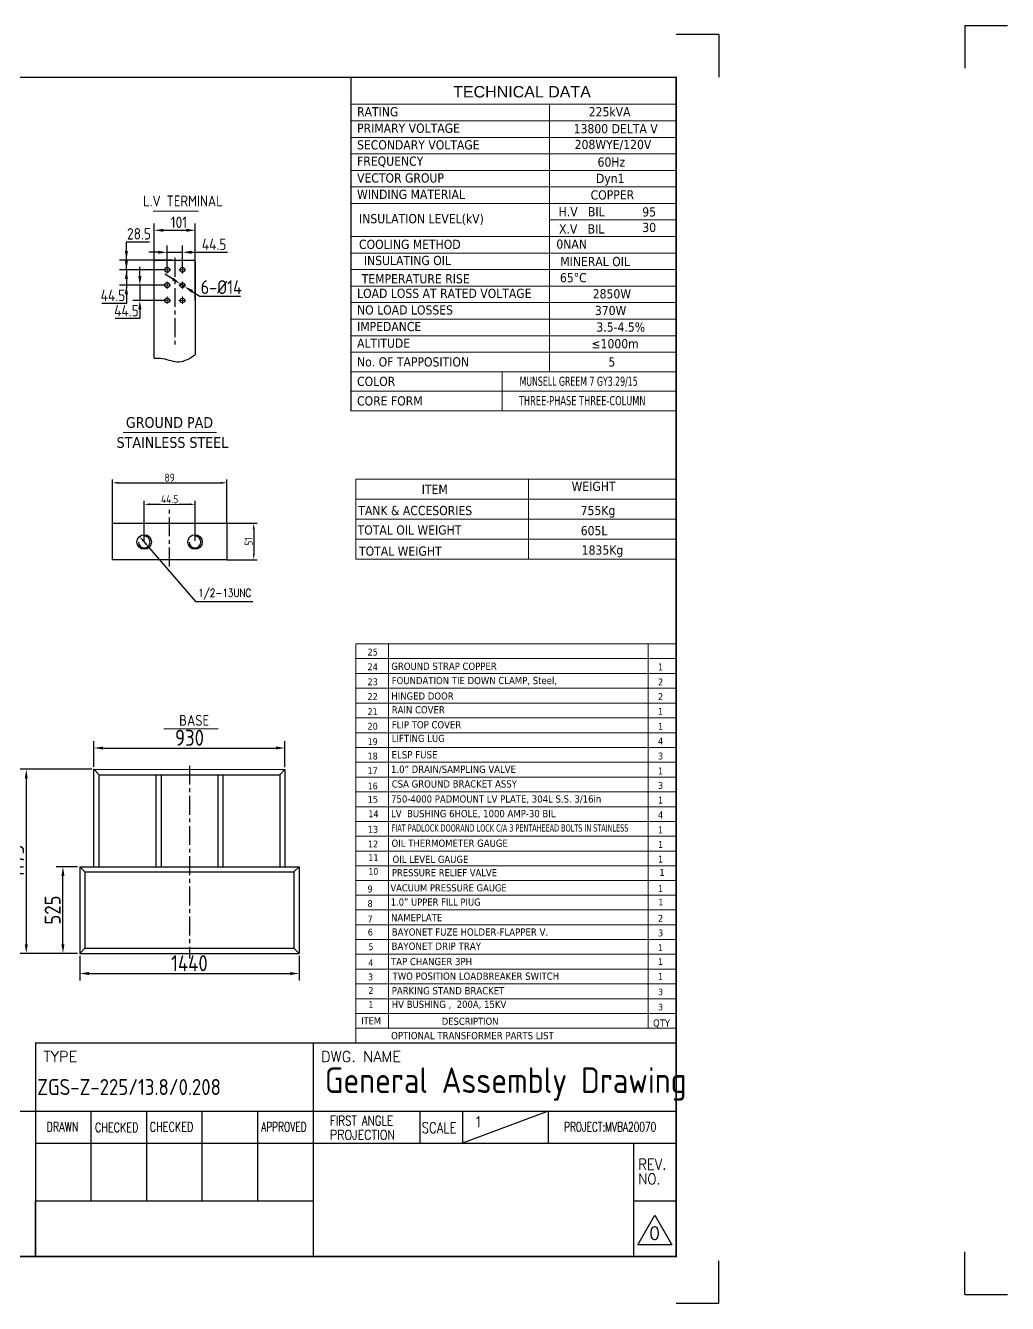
# Model space of a CAD drawing. Header units: millimetres. Extents: x 70841 to 133731, y -170061 to -164340.
# Drawn here: x 94092 to 98387, y -169983 to -164394 of the extents above; entities that cross this region are included whole.
import ezdxf
from ezdxf.enums import TextEntityAlignment as Align

# ---------------------------------------------------------------- set-up
doc = ezdxf.new("R2010")
doc.units = ezdxf.units.MM
doc.header["$LTSCALE"] = 13
for name, pattern in [('CENTER', [50.8, 31.75, -6.35, 6.35, -6.35]), ('CENTERX2', [101.6, 63.5, -12.7, 12.7, -12.7]), ('点画线', [18, 12, -2, 2, -2])]:
    doc.linetypes.add(name, pattern=pattern)
doc.layers.get('0').update_dxf_attribs({"color": 1, "linetype": 'CENTER'})
for name, color, linetype in [('1', 4, 'Continuous'), ('2', 3, 'Continuous'), ('6文字层', 3, 'Continuous'), ('粗实线', 4, 'Continuous')]:
    doc.layers.add(name, color=color, linetype=linetype)
doc.layers.add('paper', color=254, linetype='Continuous', plot=False)
doc.layers.add('中心线层', color=1, linetype='点画线', lineweight=18, true_color=0xff0000)
doc.layers.add('标注、文本', color=3, linetype='Continuous', lineweight=25)
doc.layers.add('铁心', color=3, linetype='Continuous', lineweight=0)
doc.styles.add('PDF Arial', font='arial.ttf')
doc.styles.add('ROMANS', font='romans.shx', dxfattribs={"bigfont": 'whgtxt.shx'})
doc.styles.get("Standard").update_dxf_attribs({"font": 'gbenor.shx', "bigfont": 'gbcbig.shx'})
doc.styles.add('Tahoma$001', font='tahoma.ttf', dxfattribs={"height": 2.159784})
doc.styles.add('Tahoma_txtstyle_28.05_0_0', font='tahoma.ttf')
doc.styles.add('Tahoma_txtstyle_28.49_0_0', font='tahoma.ttf')
doc.styles.add('Tahoma_txtstyle_28.73_0_0', font='tahoma.ttf')
doc.styles.add('Tahoma_txtstyle_28.76_0_0', font='tahoma.ttf')
doc.styles.add('Tahoma_txtstyle_28.82_0_0', font='tahoma.ttf')
doc.styles.add('Tahoma_txtstyle_28.87_0_0', font='tahoma.ttf')
doc.styles.add('Tahoma_txtstyle_28.88_0_0', font='tahoma.ttf')
doc.styles.add('Tahoma_txtstyle_30.00_0_0', font='tahoma.ttf')
doc.styles.add('Tahoma_txtstyle_30.40_0_0', font='tahoma.ttf')
doc.styles.add('Tahoma_txtstyle_30.54_0_0', font='tahoma.ttf')
doc.dimstyles.new('1-15', dxfattribs={"dimscale": 20, "dimtxt": 3.5, "dimasz": 2, "dimexe": 1.5, "dimexo": 0.5, "dimgap": 0.5, "dimtad": 1, "dimtoh": 1, "dimdec": 1, "dimdsep": 46, "dimtxsty": 'Standard', "dimcen": 2.5, "dimclrd": 3, "dimclre": 3, "dimclrt": 3, "dimadec": 0, "dimazin": 2, "dimtfac": 1, "dimtdec": 1, "dimtmove": 0, "dimatfit": 2, "dimfxl": 1, "dimarcsym": 0})
doc.dimstyles.new('丁晓菲', dxfattribs={"dimscale": 10, "dimtxt": 3.5, "dimasz": 2.5, "dimexe": 1.5, "dimexo": 0, "dimgap": 0.5, "dimtad": 1, "dimtoh": 1, "dimtxsty": 'Standard', "dimcen": 2.5, "dimclrd": 3, "dimclre": 3, "dimclrt": 2, "dimadec": 0, "dimazin": 0, "dimtfac": 1, "dimtmove": 0, "dimatfit": 2, "dimfxl": 1.5, "dimarcsym": 0})

# ---------------------------------------------------------------- blocks, each defined once
blk = doc.blocks.new('*D1585')
at = {"layer": 'Defpoints', "color": 0, "transparency": 16777216}
for p in [(94834.3, -165289.1), (94654.3, -165619.1), (94834.3, -165605.4)]:
    blk.add_point(p, dxfattribs=at)
at = {"layer": '标注、文本', "color": 3, "lineweight": -2, "transparency": 16777216}
for p, q in [((94654.3, -165609.1), (94654.3, -165259.1)), ((94834.3, -165595.4), (94834.3, -165259.1)), ((94694.3, -165289.1), (94794.3, -165289.1))]:
    blk.add_line(p, q, dxfattribs=at)
at = {"layer": '标注、文本', "color": 3, "transparency": 16777216}
for points in [[(94694.3, -165282.4), (94694.3, -165295.8), (94654.3, -165289.1)], [(94794.3, -165282.4), (94794.3, -165295.8), (94834.3, -165289.1)]]:
    blk.add_solid(points, dxfattribs=at)
at = {"layer": '标注、文本', "color": 3, "transparency": 16777216, "insert": (94762.5, -165254.1), "char_height": 50, "attachment_point": 5}
blk.add_mtext('101', dxfattribs=at)
blk = doc.blocks.new('*D1586')
at = {"layer": 'Defpoints', "color": 0, "transparency": 16777216}
for p in [(94532.9, -165419.4), (94744.4, -165419.4), (94711, -165462.2)]:
    blk.add_point(p, dxfattribs=at)
at = {"layer": '标注、文本', "color": 3, "lineweight": -2, "transparency": 16777216}
for p, q in [((94532.9, -165379.4), (94532.9, -165339.4)), ((94532.9, -165339.4), (94633.2, -165339.4)), ((94734.4, -165419.4), (94502.9, -165419.4)), ((94532.9, -165462.2), (94532.9, -165419.4)), ((94701, -165462.2), (94502.9, -165462.2)), ((94532.9, -165502.2), (94532.9, -165542.2))]:
    blk.add_line(p, q, dxfattribs=at)
at = {"layer": '标注、文本', "color": 3, "transparency": 16777216}
for points in [[(94526.2, -165379.4), (94539.6, -165379.4), (94532.9, -165419.4)], [(94526.2, -165502.2), (94539.6, -165502.2), (94532.9, -165462.2)]]:
    blk.add_solid(points, dxfattribs=at)
at = {"layer": '标注、文本', "color": 3, "transparency": 16777216, "insert": (94588, -165304.4), "char_height": 50, "attachment_point": 5}
blk.add_mtext('28.5', dxfattribs=at)
blk = doc.blocks.new('*D1587')
at = {"layer": 'Defpoints', "color": 0, "transparency": 16777216}
for p in [(94777.7, -165385.3), (94711, -165462.2), (94777.7, -165462.2)]:
    blk.add_point(p, dxfattribs=at)
at = {"layer": '标注、文本', "color": 3, "lineweight": -2, "transparency": 16777216}
for p, q in [((94671, -165385.3), (94631, -165385.3)), ((94711, -165452.2), (94711, -165355.3)), ((94711, -165385.3), (94777.7, -165385.3)), ((94777.7, -165452.2), (94777.7, -165355.3)), ((94817.7, -165385.3), (94975.3, -165385.3))]:
    blk.add_line(p, q, dxfattribs=at)
at = {"layer": '标注、文本', "color": 3, "transparency": 16777216}
for points in [[(94671, -165378.6), (94671, -165391.9), (94711, -165385.3)], [(94817.7, -165378.6), (94817.7, -165391.9), (94777.7, -165385.3)]]:
    blk.add_solid(points, dxfattribs=at)
at = {"layer": '标注、文本', "color": 3, "transparency": 16777216, "insert": (94916.5, -165350.3), "char_height": 50, "attachment_point": 5}
blk.add_mtext('44.5', dxfattribs=at)
blk = doc.blocks.new('*D1588')
at = {"layer": 'Defpoints', "color": 0, "transparency": 16777216}
for p in [(94711, -165462.2), (94532.9, -165528.9), (94700.5, -165528.9)]:
    blk.add_point(p, dxfattribs=at)
at = {"layer": '标注、文本', "color": 3, "lineweight": -2, "transparency": 16777216}
for p, q in [((94532.9, -165422.2), (94532.9, -165382.2)), ((94701, -165462.2), (94502.9, -165462.2)), ((94532.9, -165462.2), (94532.9, -165528.9)), ((94690.5, -165528.9), (94502.9, -165528.9)), ((94532.9, -165608.9), (94425.3, -165608.9)), ((94532.9, -165568.9), (94532.9, -165608.9))]:
    blk.add_line(p, q, dxfattribs=at)
at = {"layer": '标注、文本', "color": 3, "transparency": 16777216}
for points in [[(94526.2, -165422.2), (94539.6, -165422.2), (94532.9, -165462.2)], [(94526.2, -165568.9), (94539.6, -165568.9), (94532.9, -165528.9)]]:
    blk.add_solid(points, dxfattribs=at)
at = {"layer": '标注、文本', "color": 3, "transparency": 16777216, "insert": (94474.1, -165573.9), "char_height": 50, "attachment_point": 5}
blk.add_mtext('44.5 ', dxfattribs=at)
blk = doc.blocks.new('*D1614')
at = {"layer": 'Defpoints', "color": 0, "transparency": 16777216}
for p in [(95226.6, -167553.7), (94391, -167646.6), (95226.6, -167647.8)]:
    blk.add_point(p, dxfattribs=at)
at = {"layer": '标注、文本', "color": 3, "lineweight": -2, "transparency": 16777216}
for p, q in [((94391, -167636.6), (94391, -167523.7)), ((94431, -167553.7), (95186.6, -167553.7)), ((95226.6, -167637.8), (95226.6, -167523.7))]:
    blk.add_line(p, q, dxfattribs=at)
at = {"layer": '标注、文本', "color": 3, "transparency": 16777216}
for points in [[(94431, -167547), (94431, -167560.4), (94391, -167553.7)], [(95186.6, -167547), (95186.6, -167560.4), (95226.6, -167553.7)]]:
    blk.add_solid(points, dxfattribs=at)
at = {"layer": '标注、文本', "color": 3, "transparency": 16777216, "insert": (94808.8, -167508.7), "char_height": 70, "width": 120.189, "attachment_point": 5}
blk.add_mtext('930', dxfattribs=at)
blk = doc.blocks.new('*D1615')
at = {"layer": 'Defpoints', "color": 0, "transparency": 16777216}
for p in [(94391, -167646.6), (94094.9, -168452.1), (94328.5, -168452.1)]:
    blk.add_point(p, dxfattribs=at)
at = {"layer": '标注、文本', "color": 3, "lineweight": -2, "transparency": 16777216}
for p, q in [((94381, -167646.6), (94064.9, -167646.6)), ((94094.9, -167686.6), (94094.9, -168412.1)), ((94318.5, -168452.1), (94064.9, -168452.1))]:
    blk.add_line(p, q, dxfattribs=at)
at = {"layer": '标注、文本', "color": 3, "transparency": 16777216}
for points in [[(94088.2, -167686.6), (94101.5, -167686.6), (94094.9, -167646.6)], [(94088.2, -168412.1), (94101.5, -168412.1), (94094.9, -168452.1)]]:
    blk.add_solid(points, dxfattribs=at)
at = {"layer": '标注、文本', "color": 3, "transparency": 16777216, "insert": (94049.9, -168049.3), "char_height": 70, "attachment_point": 5, "rotation": 90}
blk.add_mtext('1175', dxfattribs=at)
blk = doc.blocks.new('*D1616')
at = {"layer": 'Defpoints', "color": 0, "transparency": 16777216}
for p in [(94255.2, -168072.9), (94328.5, -168072.9), (94328.5, -168452.1)]:
    blk.add_point(p, dxfattribs=at)
at = {"layer": '标注、文本', "color": 3, "lineweight": -2, "transparency": 16777216}
for p, q in [((94318.5, -168072.9), (94225.2, -168072.9)), ((94255.2, -168412.1), (94255.2, -168112.9)), ((94318.5, -168452.1), (94225.2, -168452.1))]:
    blk.add_line(p, q, dxfattribs=at)
at = {"layer": '标注、文本', "color": 3, "transparency": 16777216}
for points in [[(94248.5, -168112.9), (94261.8, -168112.9), (94255.2, -168072.9)], [(94248.5, -168412.1), (94261.8, -168412.1), (94255.2, -168452.1)]]:
    blk.add_solid(points, dxfattribs=at)
at = {"layer": '标注、文本', "color": 3, "transparency": 16777216, "insert": (94210.2, -168262.5), "char_height": 70, "attachment_point": 5, "rotation": 90}
blk.add_mtext('525 ', dxfattribs=at)
blk = doc.blocks.new('*D1617')
at = {"layer": 'Defpoints', "color": 0, "transparency": 16777216}
for p in [(94328.5, -168452.1), (95288.5, -168452.1), (95288.5, -168540.1)]:
    blk.add_point(p, dxfattribs=at)
at = {"layer": '标注、文本', "color": 3, "lineweight": -2, "transparency": 16777216}
for p, q in [((94328.5, -168462.1), (94328.5, -168570.1)), ((95288.5, -168462.1), (95288.5, -168570.1)), ((94368.5, -168540.1), (95248.5, -168540.1))]:
    blk.add_line(p, q, dxfattribs=at)
at = {"layer": '标注、文本', "color": 3, "transparency": 16777216}
for points in [[(94368.5, -168533.4), (94368.5, -168546.7), (94328.5, -168540.1)], [(95248.5, -168533.4), (95248.5, -168546.7), (95288.5, -168540.1)]]:
    blk.add_solid(points, dxfattribs=at)
at = {"layer": '标注、文本', "color": 3, "transparency": 16777216, "insert": (94808.5, -168495.1), "char_height": 70, "attachment_point": 5}
blk.add_mtext('1440', dxfattribs=at)
blk = doc.blocks.new('*D1589')
at = {"layer": 'Defpoints', "color": 0, "transparency": 16777216}
for p in [(94768.8, -165523.5), (94786.5, -165534.8)]:
    blk.add_point(p, dxfattribs=at)
at = {"layer": '标注、文本', "color": 3, "lineweight": -2, "transparency": 16777216}
for p, q in [((94735, -165502), (94701.3, -165480.6)), ((94768.8, -165523.5), (94786.5, -165534.8)), ((94820.3, -165556.2), (94854.1, -165577.7)), ((94854.1, -165577.7), (95032, -165577.7))]:
    blk.add_line(p, q, dxfattribs=at)
at = {"layer": '标注、文本', "color": 3, "transparency": 16777216}
for points in [[(94738.6, -165496.4), (94731.5, -165507.7), (94768.8, -165523.5)], [(94823.9, -165550.6), (94816.7, -165561.8), (94786.5, -165534.8)]]:
    blk.add_solid(points, dxfattribs=at)
at = {"layer": '标注、文本', "color": 3, "transparency": 16777216, "insert": (94948, -165537.7), "char_height": 60, "attachment_point": 5}
blk.add_mtext('6-%%C14', dxfattribs=at)
blk = doc.blocks.new('*D1600')
at = {"layer": 'Defpoints', "color": 0, "transparency": 16777216}
for p in [(94711, -165528.9), (94591.7, -165595.5), (94711, -165595.5)]:
    blk.add_point(p, dxfattribs=at)
at = {"layer": '标注、文本', "color": 3, "lineweight": -2, "transparency": 16777216}
for p, q in [((94591.7, -165488.9), (94591.7, -165448.9)), ((94701, -165528.9), (94561.7, -165528.9)), ((94591.7, -165528.9), (94591.7, -165595.5)), ((94701, -165595.5), (94561.7, -165595.5)), ((94591.7, -165675.5), (94484.1, -165675.5)), ((94591.7, -165635.5), (94591.7, -165675.5))]:
    blk.add_line(p, q, dxfattribs=at)
at = {"layer": '标注、文本', "color": 3, "transparency": 16777216}
for points in [[(94585, -165488.9), (94598.3, -165488.9), (94591.7, -165528.9)], [(94585, -165635.5), (94598.3, -165635.5), (94591.7, -165595.5)]]:
    blk.add_solid(points, dxfattribs=at)
at = {"layer": '标注、文本', "color": 3, "transparency": 16777216, "insert": (94532.9, -165640.5), "char_height": 50, "attachment_point": 5}
blk.add_mtext('44.5', dxfattribs=at)
blk = doc.blocks.new('*D1590')
at = {"layer": 'Defpoints', "color": 0, "transparency": 16777216}
for p in [(94972, -166570.1), (94972, -166730.1), (95089.9, -166730.1)]:
    blk.add_point(p, dxfattribs=at)
at = {"layer": '标注、文本', "color": 3, "lineweight": -2, "transparency": 16777216}
for p, q in [((94972, -166570.1), (95104.9, -166570.1)), ((95089.9, -166595.1), (95089.9, -166705.1)), ((94972, -166730.1), (95104.9, -166730.1))]:
    blk.add_line(p, q, dxfattribs=at)
at = {"layer": '标注、文本', "color": 3, "transparency": 16777216}
for points in [[(95085.7, -166595.1), (95094, -166595.1), (95089.9, -166570.1)], [(95085.7, -166705.1), (95094, -166705.1), (95089.9, -166730.1)]]:
    blk.add_solid(points, dxfattribs=at)
at = {"layer": '标注、文本', "color": 2, "transparency": 16777216, "insert": (95067.4, -166650.1), "char_height": 35, "attachment_point": 5, "rotation": 90, "bg_fill": 3, "box_fill_scale": 1.1, "bg_fill_color": 256, "bg_fill_true_color": 13158600, "bg_fill_transparency": 0}
blk.add_mtext('51', dxfattribs=at)
blk = doc.blocks.new('*D1623')
at = {"layer": 'Defpoints', "color": 0, "transparency": 16777216}
for p in [(94590.1, -166628.6), (94631.6, -166676.6)]:
    blk.add_point(p, dxfattribs=at)
at = {"layer": '标注、文本', "color": 3, "lineweight": -2, "transparency": 16777216}
for p, q in [((94606.5, -166647.5), (94615.3, -166657.7)), ((94631.6, -166676.6), (94835.5, -166912.6)), ((94835.5, -166912.6), (95085.8, -166912.6))]:
    blk.add_line(p, q, dxfattribs=at)
at = {"layer": '标注、文本', "color": 3, "transparency": 16777216}
for points in [[(94609.6, -166644.8), (94603.3, -166650.2), (94590.1, -166628.6)], [(94618.4, -166655), (94612.1, -166660.4), (94631.6, -166676.6)]]:
    blk.add_solid(points, dxfattribs=at)
at = {"layer": '标注、文本', "color": 2, "transparency": 16777216, "insert": (94963.1, -166880.9), "char_height": 35, "attachment_point": 5, "bg_fill": 3, "box_fill_scale": 1.1, "bg_fill_color": 256, "bg_fill_true_color": 13158600, "bg_fill_transparency": 0}
blk.add_mtext('{\\Fromans,gbcbig|c134;\\W0.8;1/2-13UNC}', dxfattribs=at)
blk = doc.blocks.new('*D1591')
at = {"layer": 'Defpoints', "color": 0, "transparency": 16777216}
for p in [(94833.1, -166487.7), (94610.9, -166647.6), (94833.1, -166647.6)]:
    blk.add_point(p, dxfattribs=at)
at = {"layer": '标注、文本', "color": 3, "lineweight": -2, "transparency": 16777216}
for p, q in [((94610.9, -166647.6), (94610.9, -166472.7)), ((94635.9, -166487.7), (94808.1, -166487.7)), ((94833.1, -166647.6), (94833.1, -166472.7))]:
    blk.add_line(p, q, dxfattribs=at)
at = {"layer": '标注、文本', "color": 3, "transparency": 16777216}
for points in [[(94635.9, -166483.5), (94635.9, -166491.8), (94610.9, -166487.7)], [(94808.1, -166483.5), (94808.1, -166491.8), (94833.1, -166487.7)]]:
    blk.add_solid(points, dxfattribs=at)
at = {"layer": '标注、文本', "color": 2, "transparency": 16777216, "insert": (94722, -166465.2), "char_height": 35, "attachment_point": 5, "bg_fill": 3, "box_fill_scale": 1.1, "bg_fill_color": 256, "bg_fill_true_color": 13158600, "bg_fill_transparency": 0}
blk.add_mtext('44.5', dxfattribs=at)
blk = doc.blocks.new('*D1592')
at = {"layer": 'Defpoints', "color": 0, "transparency": 16777216}
for p in [(94972, -166393.6), (94472, -166570.1), (94972, -166570.1)]:
    blk.add_point(p, dxfattribs=at)
at = {"layer": '标注、文本', "color": 3, "lineweight": -2, "transparency": 16777216}
for p, q in [((94472, -166570.1), (94472, -166378.6)), ((94497, -166393.6), (94947, -166393.6)), ((94972, -166570.1), (94972, -166378.6))]:
    blk.add_line(p, q, dxfattribs=at)
at = {"layer": '标注、文本', "color": 3, "transparency": 16777216}
for points in [[(94497, -166389.4), (94497, -166397.8), (94472, -166393.6)], [(94947, -166389.4), (94947, -166397.8), (94972, -166393.6)]]:
    blk.add_solid(points, dxfattribs=at)
at = {"layer": '标注、文本', "color": 2, "transparency": 16777216, "insert": (94722, -166371.1), "char_height": 35, "attachment_point": 5, "bg_fill": 3, "box_fill_scale": 1.1, "bg_fill_color": 256, "bg_fill_true_color": 13158600, "bg_fill_transparency": 0}
blk.add_mtext('89', dxfattribs=at)

msp = doc.modelspace()

# ---------------------------------------------------------------- linework, layer by layer
at = {"layer": '1'}
for p, q in [((94654.287, -165847.944), (94654.308, -165425.417)), ((94660.308, -165419.417), (94828.308, -165419.417)), ((94834.308, -165425.417), (94834.283, -165833.146)), ((94471.99, -166730.106), (94471.99, -166570.106)), ((94471.99, -166570.106), (94971.99, -166570.106)), ((94971.99, -166570.106), (94971.99, -166730.106)), ((94971.99, -166730.106), (94471.99, -166730.106))]:
    msp.add_line(p, q, dxfattribs=at)
at = {"layer": '1', "color": 1, "linetype": 'CENTERX2', "lineweight": -3, "ltscale": 0.1}
for p, q in [((94744.373, -165409.46), (94744.301, -165804.164)), ((94721.99, -166759.436), (94721.99, -166510.672)), ((94808.51, -167630.976), (94808.51, -168474.677))]:
    msp.add_line(p, q, dxfattribs=at)
at = {"layer": '1', "const_width": 6.541}
msp.add_lwpolyline([(89761.822, -169777.647), (96937.822, -169777.647), (96937.822, -164619.897), (89761.822, -164619.897), (89761.822, -169777.647)], dxfattribs=at)
at = {"layer": '1'}
for centre, radius in [((94710.996, -165462.167), 10.5), ((94777.733, -165462.178), 10.5), ((94710.996, -165529.118), 10.5), ((94710.996, -165529.118), 10.5), ((94777.67, -165529.128), 10.5), ((94777.691, -165529.128), 10.5), ((94710.996, -165595.667), 10.5), ((94710.996, -165595.667), 10.5), ((94777.67, -165595.678), 10.5), ((94777.691, -165595.678), 10.5), ((94610.865, -166652.606), 31.75), ((94833.115, -166652.606), 31.75)]:
    msp.add_circle(centre, radius, dxfattribs=at)
for centre, start, end in [((94660.308, -165425.417), 90, 180), ((94828.308, -165425.417), 0, 90)]:
    msp.add_arc(centre, 6, start, end, dxfattribs=at)
at = {"layer": '2', "ltscale": 10}
msp.add_line((96937.822, -166377.064), (96937.822, -166727.011), dxfattribs=at)
at = {"layer": '2'}
for p, q in [((94134.697, -168843.272), (96937.822, -168843.272)), ((94134.697, -168843.272), (94134.697, -169777.647)), ((95349.385, -168843.272), (95349.385, -169777.647)), ((89761.822, -169142.272), (96937.822, -169142.272)), ((94377.635, -169142.272), (94377.635, -169534.106)), ((94620.572, -169142.272), (94620.572, -169534.106)), ((94863.51, -169142.272), (94863.51, -169534.106)), ((95106.447, -169142.272), (95106.447, -169534.106)), ((95816.572, -169142.272), (95816.572, -169282.428)), ((96377.197, -169142.272), (96003.447, -169282.428)), ((96003.447, -169142.272), (96003.447, -169282.428)), ((96377.197, -169142.272), (96377.197, -169282.428)), ((94134.697, -169282.428), (95349.385, -169282.428)), ((95349.385, -169282.428), (96937.822, -169282.428)), ((96750.947, -169282.428), (96750.947, -169777.647)), ((94134.697, -169534.106), (95349.385, -169534.106)), ((94134.697, -169777.043), (94134.697, -169534.106)), ((96750.947, -169534.106), (96937.822, -169534.106)), ((96769.635, -169726.232), (96844.385, -169596.761)), ((96844.385, -169596.761), (96919.135, -169726.232)), ((96919.135, -169726.232), (96769.635, -169726.232))]:
    msp.add_line(p, q, dxfattribs=at)
at = {"layer": '6文字层'}
for points in [[(95514.907, -164619.897), (96937.822, -164619.897)], [(95514.907, -164619.897), (95514.907, -166078.675)], [(96937.822, -164619.897), (96937.822, -165462.745)]]:
    msp.add_lwpolyline(points, dxfattribs=at)
at = {"layer": 'paper'}
for p, q in [((97124.697, -164433.022), (96937.822, -164433.022)), ((97124.697, -164433.022), (97124.697, -164619.897)), ((98200.054, -164393.563), (98200.054, -164580.438)), ((98200.054, -164393.563), (98386.929, -164393.563)), ((98200.054, -169943.751), (98200.054, -169756.876)), ((97124.697, -169983.209), (97124.697, -169796.334)), ((98200.054, -169943.751), (98386.929, -169943.751)), ((97124.697, -169983.209), (96937.822, -169983.209))]:
    msp.add_line(p, q, dxfattribs=at)
at = {"layer": '中心线层'}
for p, q in [((94710.996, -165446.048), (94710.996, -165477.884)), ((94777.738, -165446.059), (94777.728, -165477.895)), ((94695.497, -165462.167), (94726.496, -165462.167)), ((94793.232, -165462.182), (94762.233, -165462.173)), ((94695.497, -165528.917), (94726.496, -165528.917)), ((94710.996, -165512.798), (94710.996, -165544.634)), ((94793.212, -165528.932), (94762.212, -165528.923)), ((94777.717, -165512.809), (94777.707, -165544.645)), ((94695.497, -165595.466), (94726.496, -165595.466)), ((94710.996, -165579.348), (94710.996, -165611.184)), ((94793.212, -165595.482), (94762.212, -165595.472)), ((94777.717, -165579.358), (94777.707, -165611.194))]:
    msp.add_line(p, q, dxfattribs=at)
at = {"layer": '标注、文本', "color": 4, "lineweight": 30}
for p, q in [((94390.43, -168072.878), (94391.02, -167646.616)), ((94391.02, -167646.616), (95226.585, -167647.771)), ((94391.02, -167646.616), (94413.466, -167670.645)), ((94413.466, -168072.427), (94413.466, -167670.645)), ((94413.466, -167670.645), (95203.545, -167670.645)), ((94661.732, -167670.645), (94661.732, -168072.548)), ((94684.772, -167670.645), (94684.772, -168072.548)), ((94932.249, -167670.645), (94932.249, -168072.548)), ((94955.289, -167670.645), (94955.289, -168072.548)), ((95203.545, -167670.645), (95226.585, -167647.771)), ((95203.545, -167670.645), (95203.545, -168072.548)), ((95226.585, -167647.771), (95226.585, -168072.548)), ((94328.506, -168072.878), (95288.506, -168072.878)), ((94351.546, -168095.889), (94328.506, -168072.878)), ((95265.466, -168095.918), (95288.506, -168072.878)), ((94351.546, -168095.918), (94351.546, -168429.038)), ((94351.546, -168095.918), (95265.466, -168095.918)), ((94328.515, -168452.078), (94351.546, -168429.038)), ((95265.466, -168429.038), (95288.506, -168452.078))]:
    msp.add_line(p, q, dxfattribs=at)
at = {"layer": '标注、文本'}
msp.add_open_spline([(94654.287, -165847.944), (94666.531, -165848.12), (94703.336, -165848.651), (94765.874, -165877.302), (94811.134, -165848.088), (94834.287, -165833.143)], degree=3, knots=[0, 0, 0, 0, 73.60943979, 221.28127785, 375.94621417, 375.94621417, 375.94621417, 375.94621417], dxfattribs=at)
at = {"layer": '粗实线', "lineweight": 30}
for p, q in [((94328.506, -168072.878), (94328.506, -168452.078)), ((95288.506, -168072.878), (95288.506, -168452.078)), ((95265.466, -168095.918), (95265.466, -168429.038)), ((94328.515, -168452.078), (95288.506, -168452.078)), ((94351.546, -168429.038), (95265.466, -168429.038))]:
    msp.add_line(p, q, dxfattribs=at)
at = {"layer": '铁心'}
for p, q in [((94848.312, -165205.521), (94650.397, -165205.521)), ((94519.217, -166173.527), (94926.836, -166173.527)), ((95536.26, -166377.064), (95536.26, -166511.428)), ((95536.26, -166511.428), (95536.26, -166377.064)), ((95536.26, -166377.064), (96937.822, -166377.064)), ((95536.26, -166464.55), (96937.822, -166464.55)), ((95536.26, -166552.037), (96937.822, -166552.037)), ((95536.26, -166639.524), (96937.822, -166639.524)), ((95536.26, -166727.011), (96937.822, -166727.011)), ((94933.988, -167470.051), (94696.49, -167470.051))]:
    msp.add_line(p, q, dxfattribs=at)
at = {"layer": '铁心', "color": 3, "true_color": 0x00ff00}
for p, q in [((96292.374, -166377.064), (96292.374, -166511.428)), ((96292.374, -166511.428), (96292.374, -166377.064)), ((95536.26, -166635.457), (95536.26, -166511.428)), ((95536.26, -166511.428), (95536.26, -166635.457)), ((96292.374, -166635.457), (96292.374, -166511.428)), ((96292.374, -166511.428), (96292.374, -166635.457)), ((95536.26, -166727.011), (95536.26, -166635.457)), ((95536.26, -166635.457), (95536.26, -166727.011)), ((96292.374, -166727.011), (96292.374, -166635.457)), ((96292.374, -166635.457), (96292.374, -166727.011))]:
    msp.add_line(p, q, dxfattribs=at)
at = {"layer": '铁心'}
for points in [[(95514.907, -164737.854), (96937.822, -164737.854)], [(96384.351, -164737.854), (96384.351, -165908.085)], [(95514.907, -164810.549), (96937.822, -164810.549)], [(95514.907, -164882.558), (96937.822, -164882.558)], [(95514.907, -164955.253), (96937.822, -164955.253)], [(95514.907, -165027.262), (96937.822, -165027.262)], [(95514.907, -165099.271), (96937.822, -165099.271)], [(95514.907, -165171.966), (96937.822, -165171.966)], [(96384.351, -165243.975), (96937.822, -165243.975)], [(95514.907, -165316.669), (96937.822, -165316.669)], [(95514.907, -165388.678), (96937.822, -165388.678)], [(95514.907, -165460.687), (96937.822, -165460.687)], [(95514.907, -165533.382), (96937.822, -165533.382)], [(95514.907, -165605.391), (96937.822, -165605.391)], [(95514.907, -165677.4), (96937.822, -165677.4)], [(95514.907, -165677.4), (96937.822, -165677.4)], [(95514.907, -165750.095), (96937.822, -165750.095)], [(95514.907, -165822.79), (96937.822, -165822.79)], [(95514.907, -165822.79), (96937.822, -165822.79)], [(96937.822, -165822.79), (96937.822, -166078.675)], [(95514.907, -165908.085), (96937.822, -165908.085)], [(96176.113, -165908.085), (96176.113, -166078.675)], [(95514.906, -165993.38), (96937.822, -165993.38)], [(95514.907, -165993.38), (96937.822, -165993.38)], [(95514.906, -166078.675), (96937.822, -166078.675)], [(95514.907, -166078.675), (96937.822, -166078.675)], [(96937.822, -166727.011), (95536.26, -166727.011), (95536.26, -166727.011)], [(95536.26, -167097.677), (95536.26, -168843.272)], [(96937.822, -167097.677), (95536.26, -167097.677), (95536.26, -167097.677)], [(96937.822, -167097.677), (95536.26, -167097.677), (95536.26, -167097.677)], [(95679.744, -167097.677), (95679.744, -168778.877)], [(96815.981, -167097.677), (96815.981, -168778.877)], [(96937.822, -167162.071), (95536.26, -167162.071), (95536.26, -167162.071)], [(96937.822, -167227.802), (95536.26, -167227.802), (95536.26, -167227.802)], [(96937.822, -167227.802), (95536.26, -167227.802), (95536.26, -167227.802)], [(96937.822, -167227.802), (95536.26, -167227.802), (95536.26, -167227.802)], [(96937.822, -167292.196), (95536.26, -167292.196), (95536.26, -167292.196)], [(96937.822, -167357.926), (95536.26, -167357.926), (95536.26, -167357.926)], [(96937.822, -167422.054), (95536.26, -167422.054), (95536.26, -167422.054)], [(96937.822, -167487.784), (95536.26, -167487.784), (95536.26, -167487.784)], [(96937.822, -167551.911), (95536.26, -167551.911), (95536.26, -167551.911)], [(96937.822, -167616.305), (95536.26, -167616.305), (95536.26, -167616.305)], [(96937.822, -167680.7), (95536.26, -167680.7), (95536.26, -167680.7)], [(96937.822, -167744.827), (95536.26, -167744.827), (95536.26, -167744.827)], [(96937.822, -167810.557), (95536.26, -167810.557), (95536.26, -167810.557)], [(96937.822, -167874.952), (95536.26, -167874.952), (95536.26, -167874.952)], [(96937.822, -167939.079), (95536.26, -167939.079), (95536.26, -167939.079)], [(96937.822, -168004.542), (95536.26, -168004.542)], [(96937.822, -168068.936), (95536.26, -168068.936)], [(96937.822, -168133.331), (95536.26, -168133.331)], [(96937.822, -168197.458), (95536.26, -168197.458)], [(96937.822, -168261.852), (95536.26, -168261.852), (95536.26, -168261.852)], [(96937.822, -168327.582), (95536.26, -168327.582), (95536.26, -168327.582)], [(96937.822, -168391.71), (95536.26, -168391.71), (95536.26, -168391.71)], [(96937.822, -168456.104), (95536.26, -168456.104), (95536.26, -168456.104)], [(96937.822, -168520.498), (95536.26, -168520.498), (95536.26, -168520.498)], [(96937.822, -168584.625), (95536.26, -168584.625), (95536.26, -168584.625)], [(96937.822, -168650.356), (95536.26, -168650.356), (95536.26, -168650.356)], [(96937.822, -168714.75), (95536.26, -168714.75), (95536.26, -168714.75)], [(95679.744, -168714.483), (95679.744, -168778.877), (95679.744, -168778.877)], [(96815.981, -168714.483), (96815.981, -168778.877), (96815.981, -168778.877)], [(96937.822, -168778.877), (95536.26, -168778.877), (95536.26, -168778.877)]]:
    msp.add_lwpolyline(points, dxfattribs=at)

# ---------------------------------------------------------------- texts
at = {"color": 4, "true_color": 0x00ffff}
msp.add_text('ZGS-Z-225/13.8/0.208', height=70, dxfattribs=at).set_placement((94142.683, -169071.618))
at = {"layer": '1', "color": 4}
msp.add_text('General Assembly Drawing', height=112.125, dxfattribs=at).set_placement((95401.138, -169062.787))
at = {"layer": '2', "style": 'ROMANS'}
for s, height, p in [('TYPE', 46.7188, (94169.672, -168926.822)), ('DWG. NAME', 46.7188, (95384.359, -168926.822)), ('1', 46.719, (96051.994, -169212.579))]:
    msp.add_text(s, height=height, dxfattribs=at).set_placement(p)
for s, height, width, p in [('DRAWN', 41.1125, 0.75, (94183.388, -169231.068)), ('CHECKED', 41.1125, 0.75, (94395.506, -169233.674)), ('CHECKED', 41.1125, 0.75, (94635.127, -169231.068)), ('APPROVED', 41.1125, 0.7, (95122.223, -169231.068)), ('FIRST ANGLE', 41.1125, 0.8, (95423.144, -169204.297)), ('SCALE', 46.7188, 0.8, (95824.832, -169238.173)), ('PROJECTION', 41.1125, 0.86, (95423.144, -169265.912)), ('REV.', 46.7188, 0.9, (96772.195, -169398.06)), ('NO.', 46.7188, 0.9, (96772.195, -169461.771))]:
    msp.add_text(s, height=height, dxfattribs=dict(at, width=width)).set_placement(p)
at = {"layer": '2', "color": 3, "true_color": 0x00ff00, "style": 'ROMANS', "width": 0.7}
msp.add_text('PROJECT:MVBA20070', height=41.1125, dxfattribs=at).set_placement((96447.149, -169231.068))
at = {"layer": '2', "color": 4, "style": 'ROMANS'}
msp.add_text('0', height=56.062, dxfattribs=at).set_placement((96819.283, -169703.805))
at = {"layer": '铁心'}
for s, height, style, p in [('TECHNICAL DATA', 50.06987, 'PDF Arial', (95962.241, -164708.054)), ('RATING', 40.1901, 'Tahoma$001', (95541.821, -164790.661)), ('225kVA', 40.1901, 'Tahoma$001', (96555.221, -164790.661)), ('PRIMARY VOLTAGE', 40.19014, 'Tahoma$001', (95541.821, -164862.67)), ('13800 DELTA V', 40.19014, 'Tahoma$001', (96489.36, -164864.648)), ('SECONDARY VOLTAGE', 40.19014, 'Tahoma$001', (95541.821, -164935.364)), ('208WYE/120V', 40.19014, 'Tahoma$001', (96493.856, -164933.934)), ('FREQUENCY', 40.1901, 'Tahoma$001', (95541.821, -165006.688)), ('60Hz', 40.1901, 'Tahoma$001', (96593.914, -165010.382)), ('VECTOR GROUP', 40.19014, 'Tahoma$001', (95541.821, -165080.068)), ('Dyn1', 40.1901, 'Tahoma$001', (96587.166, -165082.19)), ('WINDING MATERIAL', 40.19014, 'Tahoma$001', (95541.821, -165152.077)), ('COPPER', 40.1901, 'Tahoma$001', (96563.573, -165154.398)), ('INSULATION LEVEL(kV)', 40.19014, 'Tahoma$001', (95550.461, -165258.324)), ('95', 40.1901, 'Tahoma$001', (96789.477, -165228.728)), ('30', 40.1901, 'Tahoma$001', (96789.571, -165296.647)), ('COOLING METHOD', 40.19014, 'Tahoma$001', (95550.461, -165370.633)), ('0NAN', 40.1901, 'Tahoma$001', (96413.719, -165369.682)), ('LOAD LOSS AT RATED VOLTAGE', 40.19014, 'Tahoma$001', (95541.821, -165584.817)), ('2850W', 40.1901, 'Tahoma$001', (96572.737, -165587.138)), ('NO LOAD LOSSES', 40.19014, 'Tahoma$001', (95541.821, -165657.512)), ('370W', 40.1901, 'Tahoma$001', (96582.345, -165659.832)), ('IMPEDANCE', 40.1901, 'Tahoma$001', (95541.821, -165730.207)), ('3.5-4.5%%%', 40.1901, 'Tahoma$001', (96588.53, -165732.527)), ('ALTITUDE', 40.1901, 'Tahoma$001', (95541.821, -165802.901)), ('≤1000m', 40.1901, 'Tahoma$001', (96567.33, -165805.222)), ('No. OF TAPPOSITION', 40.19014, 'Tahoma$001', (95541.76, -165884.749)), ('5', 40.19, 'Tahoma$001', (96641.316, -165884.749)), ('COLOR', 40.1901, 'Tahoma$001', (95541.76, -165970.045)), ('GROUND PAD  ', 46.95689, 'Tahoma$001', (94530.792, -166153.174)), ('STAINLESS STEEL ', 46.95689, 'Tahoma$001', (94490.007, -166240.697)), ('GROUND STRAP COPPER', 31.56081, 'Tahoma$001', (95691.609, -167211.888)), ('1', 29.834, 'Tahoma$001', (96858.406, -167213.775)), ('FOUNDATION TIE DOWN CLAMP, Steel, ', 31.5647, 'Tahoma$001', (95693.567, -167274.191)), ('2', 29.834, 'Tahoma$001', (96858.406, -167279.772)), ('HINGED DOOR', 31.56081, 'Tahoma$001', (95691.609, -167342.013)), ('2', 29.834, 'Tahoma$001', (96858.406, -167343.9)), ('RAIN COVER', 31.5647, 'Tahoma$001', (95693.567, -167402.178)), ('1', 29.834, 'Tahoma$001', (96858.406, -167408.294)), ('FLIP TOP COVER', 31.5647, 'Tahoma$001', (95693.567, -167467.908)), ('1', 29.834, 'Tahoma$001', (96858.406, -167474.024)), ('4', 29.834, 'Tahoma$001', (96858.406, -167538.151)), ('ELSP FUSE', 32.0385, 'Tahoma$001', (95692.674, -167599.01)), ('3', 29.834, 'Tahoma$001', (96858.406, -167603.615)), ('1.0” DRAIN/SAMPLING VALVE', 31.57344, 'Tahoma$001', (95690.411, -167662.376)), ('1', 29.834, 'Tahoma$001', (96858.281, -167668.801)), ('3', 29.834, 'Tahoma$001', (96858.406, -167732.403)), ('750-4000 PADMOUNT LV PLATE, 304L S.S. 3/16in', 31.57344, 'Tahoma$001', (95690.536, -167792.243)), ('1', 29.834, 'Tahoma$001', (96858.406, -167796.798)), ('LV  BUSHING 6HOLE, 1000 AMP-30 BIL', 31.57344, 'Tahoma$001', (95690.536, -167856.37)), ('4', 29.834, 'Tahoma$001', (96858.406, -167861.192)), ('1', 29.834, 'Tahoma$001', (96858.406, -167926.655)), ('OIL THERMOMETER GAUGE ', 31.60639, 'Tahoma_txtstyle_30.54_0_0', (95692.605, -167985.872)), ('1', 29.834, 'Tahoma$001', (96858.406, -167990.782)), ('OIL LEVEL GAUGE ', 31.4681, 'Tahoma_txtstyle_30.40_0_0', (95697.091, -168056.373)), ('1', 29.834, 'Tahoma$001', (96858.406, -168054.909)), ('PRESSURE RELIEF VALVE ', 31.12566, 'Tahoma$001', (95694.258, -168114.649)), ('1', 29.834, 'Tahoma$001', (96864.839, -168113.078)), ('VACUUM PRESSURE GAUGE', 31.05, 'Tahoma_txtstyle_30.00_0_0', (95687.826, -168180.758)), ('1', 29.834, 'Tahoma$001', (96858.406, -168183.698)), ('1.0” UPPER FILL PIUG ', 31.12566, 'Tahoma$001', (95688.942, -168242.945)), ('NAMEPLATE', 31.5734, 'Tahoma$001', (95690.536, -168311.272)), ('2', 29.834, 'Tahoma$001', (96858.406, -168313.556)), ('BAYONET FUZE HOLDER-FLAPPER V.', 31.78814, 'Tahoma$001', (95693.585, -168374.419)), ('3', 29.834, 'Tahoma$001', (96858.783, -168377.691)), ('BAYONET DRIP TRAY', 32.03849, 'Tahoma$001', (95692.62, -168436.565)), ('1', 29.834, 'Tahoma$001', (96858.352, -168441.971)), ('TAP CHANGER 3PH', 31.57344, 'Tahoma$001', (95690.536, -168503.52)), ('1', 28.519, 'Tahoma$001', (96859.173, -168502.319)), ('TWO POSITION LOADBREAKER SWITCH', 31.57344, 'Tahoma$001', (95697.197, -168567.361)), ('1', 28.519, 'Tahoma$001', (96859.173, -168566.713)), ('PARKING STAND BRACKET', 31.63108, 'Tahoma$001', (95693.567, -168631.087)), ('3', 28.425, 'Tahoma$001', (96859.193, -168635.01)), ('HV BUSHING ,  200A, 15KV', 31.4681, 'Tahoma_txtstyle_30.40_0_0', (95693.743, -168690.672)), ('3', 28.425, 'Tahoma$001', (96859.193, -168700.74)), ('ITEM', 30.5228, 'Tahoma$001', (95560.04, -168762.311)), ('DESCRIPTION', 31.04142, 'Tahoma$001', (95912.577, -168764.449)), ('QTY', 31.3296, 'Tahoma$001', (96836.555, -168772.197)), ('OPTIONAL TRANSFORMER PARTS LIST', 31.79267, 'Tahoma$001', (95690.893, -168827.507))]:
    msp.add_text(s, height=height, dxfattribs=dict(at, style=style)).set_placement(p)
for s, height, p in [('L.V TERMINAL', 47.24914, (94606.012, -165184.236)), ('BASE', 47.2491, (94763.654, -167456.431))]:
    msp.add_text(s, height=height, dxfattribs=at).set_placement(p)
at = {"layer": '铁心', "style": 'Tahoma$001'}
for s, height, p in [('H.V   BIL', 40.1901, (96524.228, -165207.871)), ('X.V   BIL', 40.1901, (96524.543, -165283.166)), ('INSULATING OIL', 40.19014, (95762.154, -165421.162)), ('MINERAL OIL', 40.19014, (96583.297, -165425.652)), ('TEMPERATURE RISE ', 40.19014, (95805.844, -165501.109))]:
    msp.add_text(s, height=height, dxfattribs=at).set_placement(p, align=Align.MIDDLE)
msp.add_text('65%%DC', height=40.1901, dxfattribs=at).set_placement((96429.36, -165496.42), align=Align.MIDDLE_LEFT)
at = {"layer": '铁心', "color": 3, "true_color": 0x00ff00, "style": 'Tahoma$001'}
for s, height, width, p in [('MUNSELL GREEM 7 GY3.29/15', 40.19014, 0.72, (96252.815, -165969.435)), ('FIAT PADLOCK DOORAND LOCK C/A 3 PENTAHEEAD BOLTS IN STAINLESS', 31.5647, 0.76, (95693.567, -167919.203))]:
    msp.add_text(s, height=height, dxfattribs=dict(at, width=width)).set_placement(p)
at = {"layer": '铁心', "color": 3, "true_color": 0x00ff00}
for s, height, style, p in [('CORE FORM', 40.1901, 'Tahoma$001', (95541.76, -166055.34)), ('ITEM', 40.1901, 'Tahoma$001', (95824.795, -166442.246)), ('TANK & ACCESORIES', 40.19014, 'Tahoma$001', (95547.311, -166534.876)), ('755Kg', 40.1901, 'Tahoma$001', (96520.022, -166534.664)), ('TOTAL OIL WEIGHT', 40.19014, 'Tahoma$001', (95544.236, -166620.029)), ('605L', 40.1901, 'Tahoma$001', (96520.276, -166622.961)), ('TOTAL WEIGHT', 40.19014, 'Tahoma$001', (95550.387, -166712.485)), ('1835Kg', 40.1901, 'Tahoma$001', (96524.415, -166707.768)), ('25', 29.8816, 'Tahoma_txtstyle_28.87_0_0', (95587.695, -167149.088)), ('24', 29.8816, 'Tahoma_txtstyle_28.87_0_0', (95587.695, -167213.483)), ('23', 29.8816, 'Tahoma_txtstyle_28.87_0_0', (95587.695, -167279.213)), ('22', 29.8816, 'Tahoma_txtstyle_28.87_0_0', (95587.695, -167343.607)), ('21', 29.8816, 'Tahoma_txtstyle_28.87_0_0', (95587.695, -167409.338)), ('20', 29.8816, 'Tahoma_txtstyle_28.87_0_0', (95587.695, -167473.465)), ('19', 29.4865, 'Tahoma_txtstyle_28.49_0_0', (95588.134, -167540.272)), ('LIFTING LUG', 31.5286, 'Tahoma$001', (95693.567, -167527.375)), ('18', 29.8816, 'Tahoma_txtstyle_28.87_0_0', (95587.695, -167603.905)), ('17', 29.8816, 'Tahoma_txtstyle_28.87_0_0', (95587.695, -167667.717)), ('16', 29.4865, 'Tahoma_txtstyle_28.49_0_0', (95588.134, -167734.524)), ('CSA GROUND BRACKET ASSY', 31.5647, 'Tahoma$001', (95693.567, -167726.554)), ('15', 29.8337, 'Tahoma_txtstyle_28.82_0_0', (95588.724, -167792.743)), ('14', 29.7635, 'Tahoma_txtstyle_28.76_0_0', (95591.103, -167856.296)), ('13', 29.7327, 'Tahoma_txtstyle_28.73_0_0', (95589.421, -167924.265)), ('12', 29.7327, 'Tahoma_txtstyle_28.73_0_0', (95589.421, -167988.392)), ('11', 29.8337, 'Tahoma_txtstyle_28.82_0_0', (95591.103, -168047.98)), ('10', 29.0275, 'Tahoma_txtstyle_28.05_0_0', (95591.103, -168108.079)), ('9', 29.882, 'Tahoma_txtstyle_28.87_0_0', (95587.695, -168185.324)), ('8', 29.882, 'Tahoma_txtstyle_28.87_0_0', (95587.695, -168249.136)), ('1', 28.425, 'Tahoma$001', (96860.309, -168241.719)), ('7', 29.487, 'Tahoma_txtstyle_28.49_0_0', (95588.134, -168315.943)), ('6', 29.834, 'Tahoma_txtstyle_28.82_0_0', (95588.724, -168374.162)), ('5', 29.764, 'Tahoma_txtstyle_28.76_0_0', (95591.103, -168437.715)), ('4', 29.893, 'Tahoma_txtstyle_28.88_0_0', (95591.103, -168507.667)), ('3', 29.733, 'Tahoma_txtstyle_28.73_0_0', (95589.421, -168569.812)), ('2', 29.834, 'Tahoma_txtstyle_28.82_0_0', (95591.103, -168629.4)), ('1', 29.027, 'Tahoma_txtstyle_28.05_0_0', (95591.103, -168689.499))]:
    msp.add_text(s, height=height, dxfattribs=dict(at, style=style)).set_placement(p)
at = {"layer": '铁心', "style": 'Tahoma$001', "width": 0.76}
msp.add_text('THREE-PHASE THREE-COLUMN', height=40.19014, dxfattribs=at).set_placement((96249.728, -166054.385))
at = {"layer": '铁心', "color": 3, "true_color": 0x00ff00, "insert": (96480.459, -166389.144), "char_height": 40.1901, "width": 467.33137, "attachment_point": 1, "style": 'Tahoma$001'}
msp.add_mtext('WEIGHT', dxfattribs=at)

# ---------------------------------------------------------------- dimensions: what is measured, and where the dimension line sits
at = {"layer": '标注、文本'}
for base, p1, p2, text, picture, middle in [((94834.308, -165289.091), (94654.308, -165619.078), (94834.308, -165605.417), '101', '*D1585', (94762.496, -165289.091)), ((94777.733, -165385.272), (94710.996, -165462.167), (94777.733, -165462.178), '44.5', '*D1587', (94916.512, -165385.272))]:
    dim = msp.add_linear_dim(base=base, p1=p1, p2=p2, text=text, dimstyle='1-15', override={"dimtxt": 2.5}, dxfattribs=at)
    dim.commit()
    dim.dimension.update_dxf_attribs({"geometry": picture, "text_midpoint": middle, "dimtype": 160})
for base, p2, angle, text, picture, middle in [((94532.89, -165419.417), (94744.371, -165419.417), 90, '28.5', '*D1586', (94588.032, -165339.417)), ((94532.89, -165528.917), (94700.498, -165528.917), 270, '44.5 ', '*D1588', (94474.111, -165608.917))]:
    dim = msp.add_linear_dim(base=base, p1=(94710.996, -165462.167), p2=p2, angle=angle, text=text, dimstyle='1-15', override={"dimtxt": 2.5}, dxfattribs=at)
    dim.commit()
    dim.dimension.update_dxf_attribs({"geometry": picture, "text_midpoint": middle, "dimtype": 160})
dim = msp.add_linear_dim(base=(94591.67, -165595.466), p1=(94710.996, -165528.917), p2=(94710.996, -165595.466), angle=90, text='44.5', dimstyle='1-15', override={"dimtxt": 2.5}, dxfattribs=at)
dim.commit()
dim.dimension.update_dxf_attribs({"geometry": '*D1600', "text_midpoint": (94532.89, -165640.466)})
dim = msp.add_diameter_dim_2p(p1=(94768.808, -165523.496), p2=(94786.532, -165534.76), text='6-%%C14', dimstyle='1-15', override={"dimtxt": 3, "dimcen": 2}, dxfattribs=at)
dim.commit()
dim.dimension.update_dxf_attribs({"geometry": '*D1589', "text_midpoint": (94948.047, -165537.668)})
for base, p1, p2, text, picture, middle in [((95226.585, -167553.708), (94391.02, -167646.616), (95226.585, -167647.771), '930', '*D1614', (94808.802, -167508.708)), ((95288.506, -168540.052), (94328.515, -168452.078), (95288.506, -168452.078), '1440', '*D1617', (94808.51, -168495.052))]:
    dim = msp.add_linear_dim(base=base, p1=p1, p2=p2, text=text, dimstyle='1-15', dxfattribs=at)
    dim.commit()
    dim.dimension.update_dxf_attribs({"geometry": picture, "text_midpoint": middle})
for base, p1, p2, text, picture, middle in [((94094.87, -168452.078), (94391.02, -167646.616), (94328.506, -168452.078), '1175', '*D1615', (94049.87, -168049.347)), ((94255.169, -168072.878), (94328.506, -168452.078), (94328.506, -168072.878), '525 ', '*D1616', (94210.169, -168262.478))]:
    dim = msp.add_linear_dim(base=base, p1=p1, p2=p2, angle=90, text=text, dimstyle='1-15', dxfattribs=at)
    dim.commit()
    dim.dimension.update_dxf_attribs({"geometry": picture, "text_midpoint": middle})

# ---------------------------------------------------------------- next in the draw order: dimensions: what is measured, and where the dimension line sits
dim = msp.add_linear_dim(base=(95089.855, -166730.106), p1=(94971.99, -166570.106), p2=(94971.99, -166730.106), angle=90, text='51', dimstyle='丁晓菲', override={"dimtfill": 1, "dimarcsym": 1}, dxfattribs=at)
dim.commit()
dim.dimension.update_dxf_attribs({"geometry": '*D1590', "text_midpoint": (95067.355, -166650.106)})

# ---------------------------------------------------------------- next in the draw order: dimensions: what is measured, and where the dimension line sits
dim = msp.add_diameter_dim_2p(p1=(94590.109, -166628.58), p2=(94631.62, -166676.633), text='{\\Fromans,gbcbig|c134;\\W0.8;1/2-13UNC}', dimstyle='丁晓菲', override={"dimtfill": 1, "dimarcsym": 1}, dxfattribs=at)
dim.commit()
dim.dimension.update_dxf_attribs({"geometry": '*D1623', "text_midpoint": (94963.141, -166912.614), "dimtype": 163})

# ---------------------------------------------------------------- next in the draw order: linework, layer by layer
for centre in [(94610.865, -166652.606), (94833.115, -166652.606)]:
    msp.add_arc(centre, 25.69, 180, 90, dxfattribs=at)

# ---------------------------------------------------------------- next in the draw order: dimensions: what is measured, and where the dimension line sits
dim = msp.add_linear_dim(base=(94833.115, -166487.672), p1=(94610.865, -166647.606), p2=(94833.115, -166647.606), text='44.5', dimstyle='丁晓菲', override={"dimtfill": 1, "dimarcsym": 1}, dxfattribs=at)
dim.commit()
dim.dimension.update_dxf_attribs({"geometry": '*D1591', "text_midpoint": (94721.99, -166465.172)})

# ---------------------------------------------------------------- next in the draw order: dimensions: what is measured, and where the dimension line sits
dim = msp.add_linear_dim(base=(94971.99, -166393.601), p1=(94471.99, -166570.106), p2=(94971.99, -166570.106), text='89', dimstyle='丁晓菲', override={"dimtfill": 1, "dimarcsym": 1}, dxfattribs=at)
dim.commit()
dim.dimension.update_dxf_attribs({"geometry": '*D1592', "text_midpoint": (94721.99, -166371.101)})

doc.saveas('drawing.dxf')
